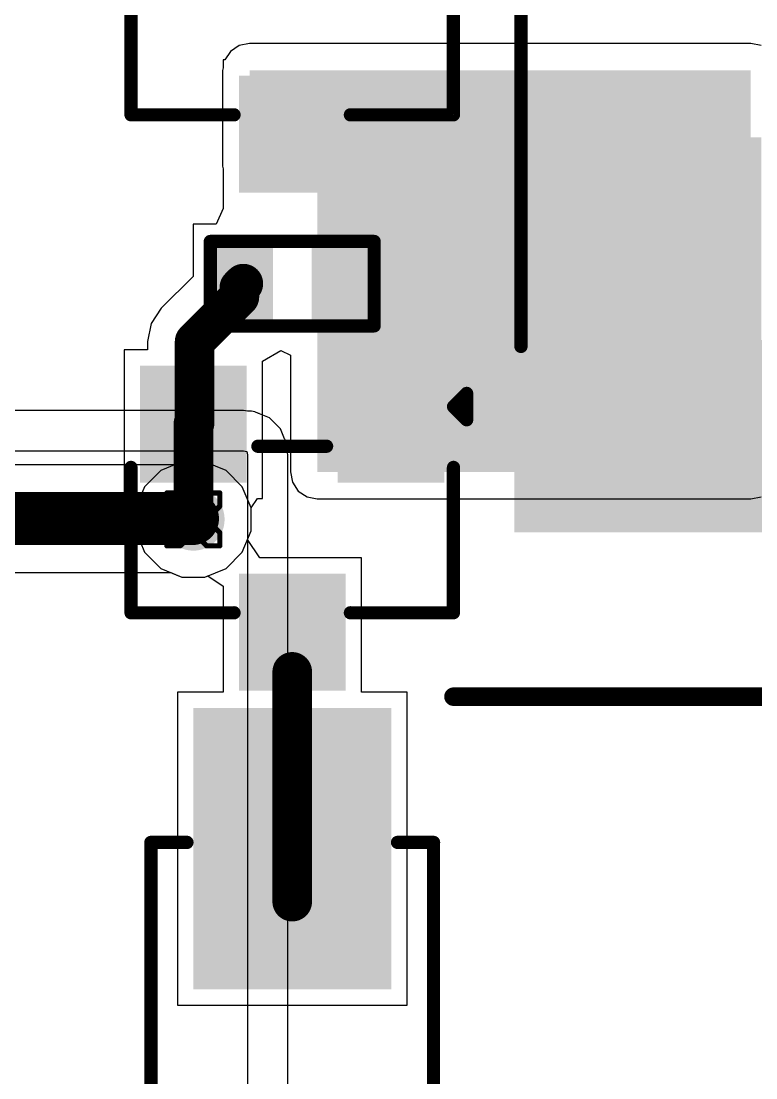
# Model space of a CAD drawing. Header units: inches. Extents: x -11 to 5379, y 0 to 5429.
# Drawn here: x 250.78 to 257.84, y 19.2 to 29.35 of the extents above; entities that cross this region are included whole.
import ezdxf

# ---------------------------------------------------------------- set-up
doc = ezdxf.new("R2010")
doc.units = ezdxf.units.IN
for name, color, linetype in [('Bottom Layer', 5, 'Continuous'), ('Drill Drawing', 1, 'Continuous'), ('GND', 16, 'Continuous'), ('PWR', 76, 'Continuous'), ('Top Layer', 1, 'Continuous'), ('Top Overlay', 2, 'Continuous'), ('Top Paste', 8, 'Continuous'), ('Top Solder', 216, 'Continuous'), ('Via Holes', 16, 'Continuous')]:
    doc.layers.add(name, color=color, linetype=linetype)

# ---------------------------------------------------------------- blocks, each defined once
blk = doc.blocks.new('R___0402_247')
at = {"layer": 'Top Layer'}
for points in [[(-0.699, -0.318), (-0.699, 0.318), (-0.241, 0.318), (-0.241, -0.318)], [(0.241, -0.318), (0.241, 0.318), (0.699, 0.318), (0.699, -0.318)]]:
    blk.add_hatch(color=1, dxfattribs=at).paths.add_polyline_path(points)
at = {"layer": 'Top Paste'}
for points in [[(-0.699, -0.318), (-0.699, 0.318), (-0.241, 0.318), (-0.241, -0.318)], [(0.241, -0.318), (0.241, 0.318), (0.699, 0.318), (0.699, -0.318)]]:
    blk.add_hatch(color=8, dxfattribs=at).paths.add_polyline_path(points)
at = {"layer": 'Top Solder'}
for points in [[(-0.754, -0.373), (-0.754, 0.373), (-0.186, 0.373), (-0.186, -0.373)], [(0.186, -0.373), (0.186, 0.373), (0.754, 0.373), (0.754, -0.373)]]:
    blk.add_hatch(color=216, dxfattribs=at).paths.add_polyline_path(points)
at = {"layer": 'Top Overlay'}
for points in [[(-0.787, 0.406, 0.127, 0.127, 0), (0.787, 0.406, 0.127, 0.127, 0)], [(-0.787, -0.406, 0.127, 0.127, 0), (-0.787, 0.406, 0.127, 0.127, 0)], [(0.787, -0.406, 0.127, 0.127, 0), (0.787, 0.406, 0.127, 0.127, 0)], [(-0.787, -0.406, 0.127, 0.127, 0), (0.787, -0.406, 0.127, 0.127, 0)], [(-0.813, -0.432, 0.00323, 0.00323, 0), (0.813, -0.432, 0.00323, 0.00323, 0)]]:
    blk.add_lwpolyline(points, format="xyseb", dxfattribs=at)
for points in [[(-0.819, 0.406, 0.0635, 0.0635, 1), (-0.756, 0.406, 0.0635, 0.0635, 1)], [(-0.819, 0.406, 0.0635, 0.0635, 1), (-0.756, 0.406, 0.0635, 0.0635, 1)], [(0.756, 0.406, 0.0635, 0.0635, 1), (0.819, 0.406, 0.0635, 0.0635, 1)], [(0.756, 0.406, 0.0635, 0.0635, 1), (0.819, 0.406, 0.0635, 0.0635, 1)], [(-0.819, -0.406, 0.0635, 0.0635, 1), (-0.756, -0.406, 0.0635, 0.0635, 1)], [(-0.819, -0.406, 0.0635, 0.0635, 1), (-0.756, -0.406, 0.0635, 0.0635, 1)], [(0.756, -0.406, 0.0635, 0.0635, 1), (0.819, -0.406, 0.0635, 0.0635, 1)], [(0.756, -0.406, 0.0635, 0.0635, 1), (0.819, -0.406, 0.0635, 0.0635, 1)], [(-0.814, -0.432, 0.00161, 0.00161, 1), (-0.812, -0.432, 0.00161, 0.00161, 1)], [(0.812, -0.432, 0.00161, 0.00161, 1), (0.814, -0.432, 0.00161, 0.00161, 1)]]:
    blk.add_lwpolyline(points, format="xyseb", close=True, dxfattribs=at)
blk = doc.blocks.new('SOT_23_478')
at = {"layer": 'Top Layer'}
for points in [[(-0.41, 1.46), (0.41, 1.46), (0.41, 0.54), (-0.41, 0.54)], [(-1.36, -0.54), (-0.54, -0.54), (-0.54, -1.46), (-1.36, -1.46)], [(0.54, -0.54), (1.36, -0.54), (1.36, -1.46), (0.54, -1.46)]]:
    blk.add_hatch(color=1, dxfattribs=at).paths.add_polyline_path(points)
at = {"layer": 'Top Paste'}
for points in [[(-0.41, 1.46), (0.41, 1.46), (0.41, 0.54), (-0.41, 0.54)], [(-1.36, -0.54), (-0.54, -0.54), (-0.54, -1.46), (-1.36, -1.46)], [(0.54, -0.54), (1.36, -0.54), (1.36, -1.46), (0.54, -1.46)]]:
    blk.add_hatch(color=8, dxfattribs=at).paths.add_polyline_path(points)
at = {"layer": 'Top Solder'}
for points in [[(-0.512, 1.562), (0.512, 1.562), (0.512, 0.438), (-0.512, 0.438)], [(-1.462, -0.438), (-0.438, -0.438), (-0.438, -1.562), (-1.462, -1.562)], [(0.438, -0.438), (1.462, -0.438), (1.462, -1.562), (0.438, -1.562)]]:
    blk.add_hatch(color=216, dxfattribs=at).paths.add_polyline_path(points)
at = {"layer": 'Top Overlay'}
for points in [[(-0.559, 0.813, 0.127, 0.127, 0), (-1.549, 0.813, 0.127, 0.127, 0)], [(-1.549, 0.813, 0.127, 0.127, 0), (-1.549, -0.584, 0.127, 0.127, 0)], [(1.549, 0.813, 0.127, 0.127, 0), (0.559, 0.813, 0.127, 0.127, 0)], [(1.549, 0.813, 0.127, 0.127, 0), (1.549, -0.584, 0.127, 0.127, 0)], [(0.33, -0.787, 0.127, 0.127, 0), (-0.33, -0.787, 0.127, 0.127, 0)], [(-1.676, -1.041, 0.127, 0.127, 0), (-1.676, -1.295, 0.127, 0.127, 0)], [(-1.549, -1.168, 0.127, 0.127, 0), (-1.676, -1.041, 0.127, 0.127, 0)], [(-1.549, -1.168, 0.127, 0.127, 0), (-1.676, -1.295, 0.127, 0.127, 0)]]:
    blk.add_lwpolyline(points, format="xyseb", dxfattribs=at)
for points in [[(-1.581, 0.813, 0.0635, 0.0635, 1), (-1.518, 0.813, 0.0635, 0.0635, 1)], [(-1.581, 0.813, 0.0635, 0.0635, 1), (-1.518, 0.813, 0.0635, 0.0635, 1)], [(-0.591, 0.813, 0.0635, 0.0635, 1), (-0.527, 0.813, 0.0635, 0.0635, 1)], [(0.527, 0.813, 0.0635, 0.0635, 1), (0.591, 0.813, 0.0635, 0.0635, 1)], [(1.518, 0.813, 0.0635, 0.0635, 1), (1.581, 0.813, 0.0635, 0.0635, 1)], [(1.518, 0.813, 0.0635, 0.0635, 1), (1.581, 0.813, 0.0635, 0.0635, 1)], [(-1.581, -0.584, 0.0635, 0.0635, 1), (-1.518, -0.584, 0.0635, 0.0635, 1)], [(1.518, -0.584, 0.0635, 0.0635, 1), (1.581, -0.584, 0.0635, 0.0635, 1)], [(-0.362, -0.787, 0.0635, 0.0635, 1), (-0.298, -0.787, 0.0635, 0.0635, 1)], [(0.298, -0.787, 0.0635, 0.0635, 1), (0.362, -0.787, 0.0635, 0.0635, 1)], [(-1.708, -1.041, 0.0635, 0.0635, 1), (-1.645, -1.041, 0.0635, 0.0635, 1)], [(-1.708, -1.041, 0.0635, 0.0635, 1), (-1.645, -1.041, 0.0635, 0.0635, 1)], [(-1.581, -1.168, 0.0635, 0.0635, 1), (-1.518, -1.168, 0.0635, 0.0635, 1)], [(-1.581, -1.168, 0.0635, 0.0635, 1), (-1.518, -1.168, 0.0635, 0.0635, 1)], [(-1.708, -1.295, 0.0635, 0.0635, 1), (-1.645, -1.295, 0.0635, 0.0635, 1)], [(-1.708, -1.295, 0.0635, 0.0635, 1), (-1.645, -1.295, 0.0635, 0.0635, 1)]]:
    blk.add_lwpolyline(points, format="xyseb", close=True, dxfattribs=at)
blk = doc.blocks.new('SOT_23_482')
at = {"layer": 'Top Layer'}
for points in [[(-0.41, 1.46), (0.41, 1.46), (0.41, 0.54), (-0.41, 0.54)], [(-1.36, -0.54), (-0.54, -0.54), (-0.54, -1.46), (-1.36, -1.46)], [(0.54, -0.54), (1.36, -0.54), (1.36, -1.46), (0.54, -1.46)]]:
    blk.add_hatch(color=1, dxfattribs=at).paths.add_polyline_path(points)
at = {"layer": 'Top Paste'}
for points in [[(-0.41, 1.46), (0.41, 1.46), (0.41, 0.54), (-0.41, 0.54)], [(-1.36, -0.54), (-0.54, -0.54), (-0.54, -1.46), (-1.36, -1.46)], [(0.54, -0.54), (1.36, -0.54), (1.36, -1.46), (0.54, -1.46)]]:
    blk.add_hatch(color=8, dxfattribs=at).paths.add_polyline_path(points)
at = {"layer": 'Top Solder'}
for points in [[(-0.512, 1.562), (0.512, 1.562), (0.512, 0.438), (-0.512, 0.438)], [(-1.462, -0.438), (-0.438, -0.438), (-0.438, -1.562), (-1.462, -1.562)], [(0.438, -0.438), (1.462, -0.438), (1.462, -1.562), (0.438, -1.562)]]:
    blk.add_hatch(color=216, dxfattribs=at).paths.add_polyline_path(points)
at = {"layer": 'Top Overlay'}
for points in [[(-0.559, 0.813, 0.127, 0.127, 0), (-1.549, 0.813, 0.127, 0.127, 0)], [(-1.549, 0.813, 0.127, 0.127, 0), (-1.549, -0.584, 0.127, 0.127, 0)], [(1.549, 0.813, 0.127, 0.127, 0), (0.559, 0.813, 0.127, 0.127, 0)], [(1.549, 0.813, 0.127, 0.127, 0), (1.549, -0.584, 0.127, 0.127, 0)], [(0.33, -0.787, 0.127, 0.127, 0), (-0.33, -0.787, 0.127, 0.127, 0)], [(-1.676, -1.041, 0.127, 0.127, 0), (-1.676, -1.295, 0.127, 0.127, 0)], [(-1.549, -1.168, 0.127, 0.127, 0), (-1.676, -1.041, 0.127, 0.127, 0)], [(-1.549, -1.168, 0.127, 0.127, 0), (-1.676, -1.295, 0.127, 0.127, 0)]]:
    blk.add_lwpolyline(points, format="xyseb", dxfattribs=at)
for points in [[(-1.581, 0.813, 0.0635, 0.0635, 1), (-1.518, 0.813, 0.0635, 0.0635, 1)], [(-1.581, 0.813, 0.0635, 0.0635, 1), (-1.518, 0.813, 0.0635, 0.0635, 1)], [(-0.591, 0.813, 0.0635, 0.0635, 1), (-0.527, 0.813, 0.0635, 0.0635, 1)], [(0.527, 0.813, 0.0635, 0.0635, 1), (0.591, 0.813, 0.0635, 0.0635, 1)], [(1.518, 0.813, 0.0635, 0.0635, 1), (1.581, 0.813, 0.0635, 0.0635, 1)], [(1.518, 0.813, 0.0635, 0.0635, 1), (1.581, 0.813, 0.0635, 0.0635, 1)], [(-1.581, -0.584, 0.0635, 0.0635, 1), (-1.518, -0.584, 0.0635, 0.0635, 1)], [(1.518, -0.584, 0.0635, 0.0635, 1), (1.581, -0.584, 0.0635, 0.0635, 1)], [(-0.362, -0.787, 0.0635, 0.0635, 1), (-0.298, -0.787, 0.0635, 0.0635, 1)], [(0.298, -0.787, 0.0635, 0.0635, 1), (0.362, -0.787, 0.0635, 0.0635, 1)], [(-1.708, -1.041, 0.0635, 0.0635, 1), (-1.645, -1.041, 0.0635, 0.0635, 1)], [(-1.708, -1.041, 0.0635, 0.0635, 1), (-1.645, -1.041, 0.0635, 0.0635, 1)], [(-1.581, -1.168, 0.0635, 0.0635, 1), (-1.518, -1.168, 0.0635, 0.0635, 1)], [(-1.581, -1.168, 0.0635, 0.0635, 1), (-1.518, -1.168, 0.0635, 0.0635, 1)], [(-1.708, -1.295, 0.0635, 0.0635, 1), (-1.645, -1.295, 0.0635, 0.0635, 1)], [(-1.708, -1.295, 0.0635, 0.0635, 1), (-1.645, -1.295, 0.0635, 0.0635, 1)]]:
    blk.add_lwpolyline(points, format="xyseb", close=True, dxfattribs=at)
blk = doc.blocks.new('SMA_548')
at = {"layer": 'Top Layer'}
for points in [[(-3.25, 0.85), (-0.75, 0.85), (-0.75, -0.85), (-3.25, -0.85)], [(0.75, 0.85), (3.25, 0.85), (3.25, -0.85), (0.75, -0.85)]]:
    blk.add_hatch(color=1, dxfattribs=at).paths.add_polyline_path(points)
at = {"layer": 'Top Overlay'}
for points in [[(-4.445, -1.422), (-3.278, -1.422), (-3.278, 1.422), (-4.445, 1.422)], [(-3.3, 0.924), (-2.596, 0.924), (-2.596, 1.422), (-3.3, 1.422)], [(-3.3, -1.422), (-2.596, -1.422), (-2.596, -0.924), (-3.3, -0.924)]]:
    blk.add_hatch(color=2, dxfattribs=at).paths.add_polyline_path(points)
at = {"layer": 'Top Paste'}
for points in [[(-3.25, 0.85), (-0.75, 0.85), (-0.75, -0.85), (-3.25, -0.85)], [(0.75, 0.85), (3.25, 0.85), (3.25, -0.85), (0.75, -0.85)]]:
    blk.add_hatch(color=8, dxfattribs=at).paths.add_polyline_path(points)
at = {"layer": 'Top Solder'}
for points in [[(-3.352, 0.952), (-0.648, 0.952), (-0.648, -0.952), (-3.352, -0.952)], [(0.648, 0.952), (3.352, 0.952), (3.352, -0.952), (0.648, -0.952)]]:
    blk.add_hatch(color=216, dxfattribs=at).paths.add_polyline_path(points)
at = {"layer": 'Top Overlay'}
for points in [[(-2.658, 1.358, 0.127, 0.127, 0), (2.061, 1.358, 0.127, 0.127, 0)], [(2.061, 1.358, 0.127, 0.127, 0), (2.061, 1.012, 0.127, 0.127, 0)], [(2.061, -1.012, 0.127, 0.127, 0), (2.061, -1.358, 0.127, 0.127, 0)], [(-2.658, -1.358, 0.127, 0.127, 0), (2.061, -1.358, 0.127, 0.127, 0)]]:
    blk.add_lwpolyline(points, format="xyseb", dxfattribs=at)
for points in [[(-2.69, 1.358, 0.0635, 0.0635, 1), (-2.626, 1.358, 0.0635, 0.0635, 1)], [(2.029, 1.358, 0.0635, 0.0635, 1), (2.093, 1.358, 0.0635, 0.0635, 1)], [(2.029, 1.358, 0.0635, 0.0635, 1), (2.093, 1.358, 0.0635, 0.0635, 1)], [(2.029, 1.012, 0.0635, 0.0635, 1), (2.093, 1.012, 0.0635, 0.0635, 1)], [(2.029, -1.012, 0.0635, 0.0635, 1), (2.093, -1.012, 0.0635, 0.0635, 1)], [(-2.69, -1.358, 0.0635, 0.0635, 1), (-2.626, -1.358, 0.0635, 0.0635, 1)], [(2.029, -1.358, 0.0635, 0.0635, 1), (2.093, -1.358, 0.0635, 0.0635, 1)], [(2.029, -1.358, 0.0635, 0.0635, 1), (2.093, -1.358, 0.0635, 0.0635, 1)]]:
    blk.add_lwpolyline(points, format="xyseb", close=True, dxfattribs=at)
blk = doc.blocks.new('SMA_552')
at = {"layer": 'Top Layer'}
for points in [[(-3.25, 0.85), (-0.75, 0.85), (-0.75, -0.85), (-3.25, -0.85)], [(0.75, 0.85), (3.25, 0.85), (3.25, -0.85), (0.75, -0.85)]]:
    blk.add_hatch(color=1, dxfattribs=at).paths.add_polyline_path(points)
at = {"layer": 'Top Overlay'}
for points in [[(-4.445, -1.422), (-3.278, -1.422), (-3.278, 1.422), (-4.445, 1.422)], [(-3.3, 0.924), (-2.596, 0.924), (-2.596, 1.422), (-3.3, 1.422)], [(-3.3, -1.422), (-2.596, -1.422), (-2.596, -0.924), (-3.3, -0.924)]]:
    blk.add_hatch(color=2, dxfattribs=at).paths.add_polyline_path(points)
at = {"layer": 'Top Paste'}
for points in [[(-3.25, 0.85), (-0.75, 0.85), (-0.75, -0.85), (-3.25, -0.85)], [(0.75, 0.85), (3.25, 0.85), (3.25, -0.85), (0.75, -0.85)]]:
    blk.add_hatch(color=8, dxfattribs=at).paths.add_polyline_path(points)
at = {"layer": 'Top Solder'}
for points in [[(-3.352, 0.952), (-0.648, 0.952), (-0.648, -0.952), (-3.352, -0.952)], [(0.648, 0.952), (3.352, 0.952), (3.352, -0.952), (0.648, -0.952)]]:
    blk.add_hatch(color=216, dxfattribs=at).paths.add_polyline_path(points)
at = {"layer": 'Top Overlay'}
for points in [[(-2.658, 1.358, 0.127, 0.127, 0), (2.061, 1.358, 0.127, 0.127, 0)], [(2.061, 1.358, 0.127, 0.127, 0), (2.061, 1.012, 0.127, 0.127, 0)], [(2.061, -1.012, 0.127, 0.127, 0), (2.061, -1.358, 0.127, 0.127, 0)], [(-2.658, -1.358, 0.127, 0.127, 0), (2.061, -1.358, 0.127, 0.127, 0)]]:
    blk.add_lwpolyline(points, format="xyseb", dxfattribs=at)
for points in [[(-2.69, 1.358, 0.0635, 0.0635, 1), (-2.626, 1.358, 0.0635, 0.0635, 1)], [(2.029, 1.358, 0.0635, 0.0635, 1), (2.093, 1.358, 0.0635, 0.0635, 1)], [(2.029, 1.358, 0.0635, 0.0635, 1), (2.093, 1.358, 0.0635, 0.0635, 1)], [(2.029, 1.012, 0.0635, 0.0635, 1), (2.093, 1.012, 0.0635, 0.0635, 1)], [(2.029, -1.012, 0.0635, 0.0635, 1), (2.093, -1.012, 0.0635, 0.0635, 1)], [(-2.69, -1.358, 0.0635, 0.0635, 1), (-2.626, -1.358, 0.0635, 0.0635, 1)], [(2.029, -1.358, 0.0635, 0.0635, 1), (2.093, -1.358, 0.0635, 0.0635, 1)], [(2.029, -1.358, 0.0635, 0.0635, 1), (2.093, -1.358, 0.0635, 0.0635, 1)]]:
    blk.add_lwpolyline(points, format="xyseb", close=True, dxfattribs=at)

msp = doc.modelspace()

# ---------------------------------------------------------------- hatches: boundary and pattern name
at = {"layer": 'Bottom Layer'}
h = msp.add_hatch(color=5, dxfattribs=at)
edge = h.paths.add_edge_path()
edge.add_arc((252.438, 24.563), 0.3, 0, 360)
at = {"layer": 'GND'}
h = msp.add_hatch(color=16, dxfattribs=at)
edge = h.paths.add_edge_path()
edge.add_arc((252.438, 24.563), 0.3, 0, 360)
at = {"layer": 'PWR'}
h = msp.add_hatch(color=76, dxfattribs=at)
edge = h.paths.add_edge_path()
edge.add_arc((252.438, 24.563), 0.3, 0, 360)
at = {"layer": 'Top Layer'}
for points in [[(252.978, 27.956), (257.794, 27.956), (257.794, 28.876), (252.978, 28.876)], [(253.629, 25.019), (257.794, 25.019), (257.794, 28.876), (253.629, 28.876)]]:
    msp.add_hatch(color=1, dxfattribs=at).paths.add_polyline_path(points)
h = msp.add_hatch(color=1, dxfattribs=at)
edge = h.paths.add_edge_path()
edge.add_arc((252.438, 24.563), 0.3, 0, 360)
at = {"layer": 'Via Holes'}
h = msp.add_hatch(color=7, dxfattribs=at)
edge = h.paths.add_edge_path()
edge.add_arc((252.438, 24.563), 0.15, 0, 360)

# ---------------------------------------------------------------- linework, layer by layer
at = {"layer": 'Bottom Layer'}
for p, q in [((252.26, 25.089), (244.921, 25.089)), ((252.328, 25.117), (252.26, 25.089)), ((252.548, 25.117), (252.328, 25.117)), ((252.752, 25.032), (252.548, 25.117)), ((252.907, 24.876), (252.752, 25.032)), ((252.992, 24.673), (252.907, 24.876)), ((252.992, 24.452), (252.992, 24.673)), ((252.907, 24.249), (252.992, 24.452)), ((252.752, 24.093), (252.907, 24.249)), ((252.548, 24.009), (252.752, 24.093)), ((244.885, 24.053), (252.221, 24.053)), ((252.221, 24.053), (252.328, 24.009)), ((252.328, 24.009), (252.548, 24.009))]:
    msp.add_line(p, q, dxfattribs=at)
for points in [[(229.22, 24.571, 0.508, 0.508, 0), (252.43, 24.571, 0.508, 0.508, 0)], [(252.43, 24.571, 0.381, 0.381, 0), (252.438, 24.563, 0.381, 0.381, 0)]]:
    msp.add_lwpolyline(points, format="xyseb", dxfattribs=at)
for points in [[(252.303, 24.571, 0.254, 0.254, 1), (252.557, 24.571, 0.254, 0.254, 1)], [(252.334, 24.571, 0.191, 0.191, 1), (252.525, 24.571, 0.191, 0.191, 1)], [(252.343, 24.563, 0.191, 0.191, 1), (252.533, 24.563, 0.191, 0.191, 1)]]:
    msp.add_lwpolyline(points, format="xyseb", close=True, dxfattribs=at)
at = {"layer": 'Drill Drawing'}
for points in [[(252.184, 24.69, 0.0508, 0.0508, 0), (252.184, 24.817, 0.0508, 0.0508, 0)], [(252.184, 24.817, 0.0508, 0.0508, 0), (252.311, 24.817, 0.0508, 0.0508, 0)], [(252.311, 24.817, 0.0508, 0.0508, 0), (252.438, 24.69, 0.0508, 0.0508, 0)], [(252.438, 24.69, 0.0508, 0.0508, 0), (252.565, 24.817, 0.0508, 0.0508, 0)], [(252.565, 24.817, 0.0508, 0.0508, 0), (252.692, 24.817, 0.0508, 0.0508, 0)], [(252.692, 24.69, 0.0508, 0.0508, 0), (252.692, 24.817, 0.0508, 0.0508, 0)], [(252.184, 24.69, 0.0508, 0.0508, 0), (252.311, 24.563, 0.0508, 0.0508, 0)], [(252.565, 24.563, 0.0508, 0.0508, 0), (252.692, 24.69, 0.0508, 0.0508, 0)], [(252.184, 24.436, 0.0508, 0.0508, 0), (252.311, 24.563, 0.0508, 0.0508, 0)], [(252.565, 24.563, 0.0508, 0.0508, 0), (252.692, 24.436, 0.0508, 0.0508, 0)], [(252.184, 24.309, 0.0508, 0.0508, 0), (252.184, 24.436, 0.0508, 0.0508, 0)], [(252.311, 24.309, 0.0508, 0.0508, 0), (252.438, 24.436, 0.0508, 0.0508, 0)], [(252.438, 24.436, 0.0508, 0.0508, 0), (252.565, 24.309, 0.0508, 0.0508, 0)], [(252.692, 24.309, 0.0508, 0.0508, 0), (252.692, 24.436, 0.0508, 0.0508, 0)], [(252.184, 24.309, 0.0508, 0.0508, 0), (252.311, 24.309, 0.0508, 0.0508, 0)], [(252.565, 24.309, 0.0508, 0.0508, 0), (252.692, 24.309, 0.0508, 0.0508, 0)]]:
    msp.add_lwpolyline(points, format="xyseb", dxfattribs=at)
for points in [[(252.171, 24.817, 0.0254, 0.0254, 1), (252.196, 24.817, 0.0254, 0.0254, 1)], [(252.171, 24.817, 0.0254, 0.0254, 1), (252.196, 24.817, 0.0254, 0.0254, 1)], [(252.298, 24.817, 0.0254, 0.0254, 1), (252.323, 24.817, 0.0254, 0.0254, 1)], [(252.298, 24.817, 0.0254, 0.0254, 1), (252.323, 24.817, 0.0254, 0.0254, 1)], [(252.552, 24.817, 0.0254, 0.0254, 1), (252.577, 24.817, 0.0254, 0.0254, 1)], [(252.552, 24.817, 0.0254, 0.0254, 1), (252.577, 24.817, 0.0254, 0.0254, 1)], [(252.679, 24.817, 0.0254, 0.0254, 1), (252.704, 24.817, 0.0254, 0.0254, 1)], [(252.679, 24.817, 0.0254, 0.0254, 1), (252.704, 24.817, 0.0254, 0.0254, 1)], [(252.171, 24.69, 0.0254, 0.0254, 1), (252.196, 24.69, 0.0254, 0.0254, 1)], [(252.171, 24.69, 0.0254, 0.0254, 1), (252.196, 24.69, 0.0254, 0.0254, 1)], [(252.425, 24.69, 0.0254, 0.0254, 1), (252.45, 24.69, 0.0254, 0.0254, 1)], [(252.425, 24.69, 0.0254, 0.0254, 1), (252.45, 24.69, 0.0254, 0.0254, 1)], [(252.679, 24.69, 0.0254, 0.0254, 1), (252.704, 24.69, 0.0254, 0.0254, 1)], [(252.679, 24.69, 0.0254, 0.0254, 1), (252.704, 24.69, 0.0254, 0.0254, 1)], [(252.298, 24.563, 0.0254, 0.0254, 1), (252.323, 24.563, 0.0254, 0.0254, 1)], [(252.298, 24.563, 0.0254, 0.0254, 1), (252.323, 24.563, 0.0254, 0.0254, 1)], [(252.552, 24.563, 0.0254, 0.0254, 1), (252.577, 24.563, 0.0254, 0.0254, 1)], [(252.552, 24.563, 0.0254, 0.0254, 1), (252.577, 24.563, 0.0254, 0.0254, 1)], [(252.171, 24.436, 0.0254, 0.0254, 1), (252.196, 24.436, 0.0254, 0.0254, 1)], [(252.171, 24.436, 0.0254, 0.0254, 1), (252.196, 24.436, 0.0254, 0.0254, 1)], [(252.425, 24.436, 0.0254, 0.0254, 1), (252.45, 24.436, 0.0254, 0.0254, 1)], [(252.425, 24.436, 0.0254, 0.0254, 1), (252.45, 24.436, 0.0254, 0.0254, 1)], [(252.679, 24.436, 0.0254, 0.0254, 1), (252.704, 24.436, 0.0254, 0.0254, 1)], [(252.679, 24.436, 0.0254, 0.0254, 1), (252.704, 24.436, 0.0254, 0.0254, 1)], [(252.171, 24.309, 0.0254, 0.0254, 1), (252.196, 24.309, 0.0254, 0.0254, 1)], [(252.171, 24.309, 0.0254, 0.0254, 1), (252.196, 24.309, 0.0254, 0.0254, 1)], [(252.298, 24.309, 0.0254, 0.0254, 1), (252.323, 24.309, 0.0254, 0.0254, 1)], [(252.298, 24.309, 0.0254, 0.0254, 1), (252.323, 24.309, 0.0254, 0.0254, 1)], [(252.552, 24.309, 0.0254, 0.0254, 1), (252.577, 24.309, 0.0254, 0.0254, 1)], [(252.552, 24.309, 0.0254, 0.0254, 1), (252.577, 24.309, 0.0254, 0.0254, 1)], [(252.679, 24.309, 0.0254, 0.0254, 1), (252.704, 24.309, 0.0254, 0.0254, 1)], [(252.679, 24.309, 0.0254, 0.0254, 1), (252.704, 24.309, 0.0254, 0.0254, 1)]]:
    msp.add_lwpolyline(points, format="xyseb", close=True, dxfattribs=at)
at = {"layer": 'GND'}
for p, q in [((252.328, 25.117), (252.124, 25.032)), ((252.548, 25.117), (252.328, 25.117)), ((252.752, 25.032), (252.548, 25.117)), ((252.124, 25.032), (251.968, 24.876)), ((252.907, 24.876), (252.752, 25.032)), ((251.968, 24.876), (251.884, 24.673)), ((252.992, 24.673), (252.907, 24.876)), ((251.884, 24.673), (251.884, 24.452)), ((252.992, 24.452), (252.992, 24.673)), ((251.884, 24.452), (251.968, 24.249)), ((252.907, 24.249), (252.992, 24.452)), ((251.968, 24.249), (252.124, 24.093)), ((252.752, 24.093), (252.907, 24.249)), ((252.124, 24.093), (252.328, 24.009)), ((252.548, 24.009), (252.752, 24.093)), ((252.328, 24.009), (252.548, 24.009))]:
    msp.add_line(p, q, dxfattribs=at)
at = {"layer": 'PWR'}
for p, q in [((252.92, 25.611), (243.472, 25.611)), ((252.958, 25.603), (252.92, 25.611)), ((252.996, 25.603), (252.958, 25.603)), ((253.028, 25.597), (252.996, 25.603)), ((253.063, 25.582), (253.028, 25.597)), ((253.069, 25.581), (253.063, 25.582)), ((253.074, 25.578), (253.069, 25.581)), ((253.168, 25.539), (253.074, 25.578)), ((253.275, 25.432), (253.168, 25.539)), ((253.168, 25.539), (253.168, 25.539)), ((253.314, 25.337), (253.275, 25.432)), ((253.275, 25.432), (253.275, 25.432)), ((253.317, 25.333), (253.314, 25.337)), ((253.319, 25.327), (253.317, 25.333)), ((253.333, 25.292), (253.319, 25.327)), ((253.34, 25.26), (253.333, 25.292)), ((243.472, 25.222), (252.92, 25.222)), ((252.92, 25.222), (252.952, 25.216)), ((252.952, 25.216), (252.959, 25.184)), ((252.959, 25.184), (252.959, 14.943)), ((253.34, 25.221), (253.34, 25.26)), ((253.347, 25.184), (253.34, 25.221)), ((253.347, 14.943), (253.347, 25.184))]:
    msp.add_line(p, q, dxfattribs=at)
at = {"layer": 'Top Layer'}
for p, q in [((252.795, 29.059), (252.74, 28.977)), ((252.879, 29.115), (252.795, 29.059)), ((252.978, 29.135), (252.879, 29.115)), ((257.794, 29.135), (252.978, 29.135)), ((257.893, 29.115), (257.794, 29.135)), ((252.74, 28.977), (252.724, 28.977)), ((252.724, 28.977), (252.724, 28.901)), ((252.724, 28.901), (252.719, 28.876)), ((252.719, 28.876), (252.719, 27.956)), ((252.719, 27.956), (252.724, 27.931)), ((252.724, 27.931), (252.724, 27.549)), ((252.724, 27.549), (252.657, 27.399)), ((252.657, 27.399), (252.435, 27.399)), ((252.435, 27.399), (252.435, 26.897)), ((252.435, 26.897), (252.13, 26.592)), ((252.13, 26.592), (252.031, 26.445)), ((252.031, 26.445), (251.997, 26.271)), ((251.997, 26.271), (251.997, 26.193)), ((251.997, 26.193), (251.774, 26.193)), ((251.774, 26.193), (251.774, 24.765)), ((253.102, 26.084), (253.28, 26.187)), ((253.28, 26.187), (253.37, 26.141)), ((253.37, 26.141), (253.37, 25.019)), ((253.102, 24.765), (253.102, 26.084)), ((253.37, 25.019), (253.39, 24.92)), ((253.39, 24.92), (253.446, 24.836)), ((253.446, 24.836), (253.53, 24.78)), ((253.53, 24.78), (253.629, 24.76)), ((257.794, 24.76), (257.893, 24.78)), ((251.774, 24.765), (251.822, 24.765)), ((251.822, 24.765), (251.884, 24.673)), ((251.884, 24.673), (251.884, 24.452)), ((252.992, 24.673), (253.053, 24.765)), ((252.992, 24.452), (252.992, 24.673)), ((253.053, 24.765), (253.102, 24.765)), ((253.629, 24.76), (257.794, 24.76)), ((251.884, 24.452), (251.968, 24.249)), ((252.958, 24.371), (252.992, 24.452)), ((253.077, 24.193), (252.958, 24.371)), ((251.968, 24.249), (252.124, 24.093)), ((254.052, 24.193), (253.077, 24.193)), ((254.052, 22.903), (254.052, 24.193)), ((252.124, 24.093), (252.328, 24.009)), ((252.328, 24.009), (252.548, 24.009)), ((252.548, 24.009), (252.576, 24.02)), ((252.576, 24.02), (252.724, 23.921)), ((252.724, 23.921), (252.724, 22.903)), ((252.724, 22.903), (252.284, 22.903)), ((252.284, 22.903), (252.284, 19.895)), ((254.492, 22.903), (254.052, 22.903)), ((254.492, 19.895), (254.492, 22.903)), ((252.284, 19.895), (254.492, 19.895))]:
    msp.add_line(p, q, dxfattribs=at)
for points in [[(252.88, 26.79, 0.381, 0.381, 0), (252.918, 26.828, 0.381, 0.381, 0)], [(252.88, 26.701, 0.381, 0.381, 0), (252.88, 26.79, 0.381, 0.381, 0)], [(252.45, 26.271, 0.381, 0.381, 0), (252.88, 26.701, 0.381, 0.381, 0)], [(252.45, 25.491, 0.381, 0.381, 0), (252.45, 26.271, 0.381, 0.381, 0)], [(252.438, 25.479, 0.381, 0.381, 0), (252.45, 25.491, 0.381, 0.381, 0)], [(252.438, 24.563, 0.381, 0.381, 0), (252.438, 25.479, 0.381, 0.381, 0)], [(253.388, 20.891, 0.381, 0.381, 0), (253.388, 23.098, 0.381, 0.381, 0)]]:
    msp.add_lwpolyline(points, format="xyseb", dxfattribs=at)
for points in [[(252.823, 26.828, 0.191, 0.191, 1), (253.013, 26.828, 0.191, 0.191, 1)], [(252.785, 26.79, 0.191, 0.191, 1), (252.975, 26.79, 0.191, 0.191, 1)], [(252.785, 26.79, 0.191, 0.191, 1), (252.975, 26.79, 0.191, 0.191, 1)], [(252.785, 26.701, 0.191, 0.191, 1), (252.975, 26.701, 0.191, 0.191, 1)], [(252.785, 26.701, 0.191, 0.191, 1), (252.975, 26.701, 0.191, 0.191, 1)], [(252.355, 26.271, 0.191, 0.191, 1), (252.545, 26.271, 0.191, 0.191, 1)], [(252.355, 26.271, 0.191, 0.191, 1), (252.545, 26.271, 0.191, 0.191, 1)], [(252.343, 25.479, 0.191, 0.191, 1), (252.533, 25.479, 0.191, 0.191, 1)], [(252.343, 25.479, 0.191, 0.191, 1), (252.533, 25.479, 0.191, 0.191, 1)], [(252.355, 25.491, 0.191, 0.191, 1), (252.545, 25.491, 0.191, 0.191, 1)], [(252.355, 25.491, 0.191, 0.191, 1), (252.545, 25.491, 0.191, 0.191, 1)], [(252.343, 24.563, 0.191, 0.191, 1), (252.533, 24.563, 0.191, 0.191, 1)], [(253.293, 23.098, 0.191, 0.191, 1), (253.483, 23.098, 0.191, 0.191, 1)], [(253.293, 20.891, 0.191, 0.191, 1), (253.483, 20.891, 0.191, 0.191, 1)]]:
    msp.add_lwpolyline(points, format="xyseb", close=True, dxfattribs=at)
at = {"layer": 'Top Overlay'}
msp.add_lwpolyline([(254.937, 22.86, 0.178, 0.178, 0), (258.925, 22.86, 0.178, 0.178, 0)], format="xyseb", dxfattribs=at)
msp.add_lwpolyline([(254.893, 22.86, 0.0889, 0.0889, 1), (254.982, 22.86, 0.0889, 0.0889, 1)], format="xyseb", close=True, dxfattribs=at)

# ---------------------------------------------------------------- block references
for name, p, rotation in [('SMA_548', (256.944, 28.883), 90), ('SOT_23_478', (253.388, 29.263), 180), ('SOT_23_482', (253.388, 24.479), 180), ('SMA_552', (253.388, 19.399), 90)]:
    msp.add_blockref(name, p, dxfattribs=dict(rotation=rotation))
msp.add_blockref('R___0402_247', (253.388, 26.828))

doc.saveas('drawing.dxf')
